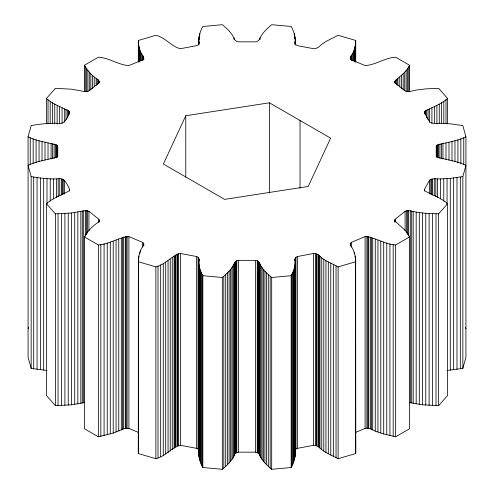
<?xml version="1.0" encoding="UTF-8"?>
<svg xmlns="http://www.w3.org/2000/svg" width="494" height="494" viewBox="0 0 494 494"><rect width="100%" height="100%" fill="white"/><g stroke="black" fill="none" stroke-linecap="round" stroke-linejoin="round"><path stroke-width="0.74" d="M57.767 155.987L57.088 157.006C47.554 159.933 37.241 160.877 28.078 165.348L31.165 176.586C39.557 178.112 48.085 179.075 56.625 178.908C64.239 176.957 66.863 183.286 69.666 189.511L69.531 190.591C62.102 195.118 53.093 197.594 46.43 203.707L55.39 213.853L71.519 212.994L83.69 210.79L87.358 210.765L88.92 211.358L98.886 219.274L99.35 220.324L98.213 222.319L94.231 225.128L90.816 228.333L87.839 231.785L84.4 236.916L98.349 244.968C109.125 244.456 118.517 237.12 128.903 236.607L142.636 242.369L143.661 243.276L143.606 245.382C139.858 249.921 138.419 255.941 138.314 261.727L155.869 266.896C165.329 264.803 171.708 255.318 180.477 253.49L196.587 256.522L198.057 257.213L199.138 259.22C197.946 264.932 200.212 270.718 202.843 275.701L202.843 467.515L222.312 469.3C227.259 465.132 232.415 460.501 234.675 454.27L234.675 262.456L236.78 260.752L238.522 260.344L255.478 260.344L257.257 260.752L259.344 262.468C261.598 268.699 266.766 273.299 271.688 277.486L291.176 275.714C293.813 270.724 296.085 264.926 294.881 259.208L295.968 257.201L297.413 256.522L313.56 253.49L315.413 253.558L318.352 254.805L321.748 257.862L325.96 260.715L338.131 266.896L355.729 261.727C355.581 255.954 354.179 249.896 350.394 245.382L350.376 243.276L351.382 242.363L365.097 236.607C375.489 237.108 384.869 244.468 395.651 244.968L409.6 236.916C406.463 229.815 399.245 225.882 394.65 220.324L395.114 219.274L405.099 211.346L406.679 210.765L410.31 210.79L416.183 212.105L425.766 213.309L438.647 213.853L447.57 203.707C440.92 197.575 431.929 195.099 424.47 190.591L424.377 189.511L429.607 180.199L430.805 179.353L434.282 178.729L440.562 178.939L450.318 178.371L462.853 176.599L465.922 165.348C456.777 160.865 446.453 159.951 436.949 157.006L436.233 155.987M202.843 467.515C200.416 463.026 198.532 458 198.829 452.819L198.829 261.005M295.19 45.022C295.764 38.581 294.486 32.061 291.176 26.472L271.688 24.7C266.766 28.887 261.598 33.493 259.344 39.724L257.257 41.44L255.478 41.842L238.522 41.842L236.78 41.44L234.675 39.73C232.415 33.499 227.259 28.868 222.312 24.7L202.843 26.485C199.656 31.993 198.199 38.39 198.786 44.744M198.73 450.04L198.057 449.027L196.587 448.336L180.477 445.304C171.708 447.132 165.329 456.617 155.869 458.704L138.314 453.541L138.542 258.208M295.19 41.169L294.881 42.978L295.542 44.448L297.413 45.664L313.56 48.696L315.413 48.634L318.352 47.381L321.748 44.324L325.96 41.471L338.131 35.296L355.729 40.459C355.581 46.232 354.179 52.29 350.394 56.804L350.376 58.916L351.382 59.83L365.097 65.585C375.489 65.078 384.869 57.718 395.651 57.218L409.6 65.27L409.6 91.464M259.344 262.468L259.344 454.276C261.598 460.507 266.766 465.113 271.688 469.3L291.176 467.528L293.627 462.205L295.079 456.512L295.307 258.226M409.6 65.27C406.463 72.371 399.245 76.304 394.65 81.862L395.114 82.912L405.099 90.84L406.679 91.421L410.31 91.396L416.183 90.081L425.766 88.877L438.647 88.333L447.57 98.479C440.92 104.617 431.929 107.087 424.47 111.595L424.377 112.675L429.607 121.987L430.805 122.833L434.282 123.457L440.562 123.247L450.318 123.815L462.853 125.587L465.922 136.844L465.922 357.156L462.853 368.413L447.051 370.463M46.986 370.463L31.165 368.401L28.078 357.156L28.078 136.844L31.165 125.6C39.557 124.074 48.085 123.111 56.625 123.284C64.239 125.229 66.863 118.9 69.666 112.675L69.531 111.595C62.102 107.068 53.093 104.598 46.43 98.479L55.39 88.333L71.519 89.192L83.69 91.396L87.358 91.421L88.92 90.828L98.886 82.912L99.35 81.862L98.213 79.867L94.231 77.058L90.816 73.859L87.839 70.401L84.4 65.27L98.349 57.218C109.125 57.73 118.517 65.066 128.903 65.585L142.636 59.817L143.661 58.916L143.606 56.804C139.858 52.265 138.419 46.245 138.314 40.459L155.869 35.296C165.329 37.383 171.708 46.868 180.477 48.696L196.587 45.664L198.057 44.973L199.138 42.966L198.786 39.353M28.078 328.652L28.467 327.25M202.843 275.701L222.312 277.486C227.259 273.318 232.415 268.687 234.675 262.456M185.769 115.744L163.36 164.033L224.591 199.385L308.231 186.442L330.64 138.153L269.409 102.801L185.769 115.744L185.769 177.371M295.307 450.04L295.968 449.015L297.413 448.336L313.56 445.304L315.413 445.366L318.352 446.619L321.748 449.676L325.96 452.529L338.131 458.704L355.729 453.541L355.668 260.202M465.922 136.844C456.777 141.321 446.453 142.241 436.949 145.18L436.233 146.199L436.233 156.215M409.156 402.554L422.5 404.796L438.647 405.667L447.57 395.521L447.57 203.707M234.675 454.27L236.78 452.56L238.522 452.158L255.478 452.158L257.257 452.56L259.344 454.276M355.495 432.448L365.097 428.415L366.912 428.15L370.389 428.817L375.255 431.114L383.715 433.973L395.651 436.782L409.6 428.73L409.6 236.916M84.4 236.916L84.4 428.73L98.349 436.782L113.219 433.077L123.648 428.817L126.106 428.249L128.903 428.415L138.518 432.454M46.43 203.707L46.43 395.521L55.39 405.667L71.519 404.808L84.857 402.548M28.078 136.844C37.241 141.309 47.554 142.253 57.088 145.18L57.767 146.199L57.767 156.215M465.539 327.25L465.922 328.652M355.729 453.541L355.495 258.208M295.233 454.659L295.19 261.017M463.761 137.709L463.761 164.675M462.853 176.599L462.853 368.413M460.859 138.802L460.859 163.452M460.322 177.031L460.322 368.845M457.926 139.833L457.926 162.94M456.981 177.556L456.981 369.37M454.968 140.759L454.968 161.557M453.659 178.001L453.659 369.815M451.998 141.605L451.998 160.865M450.318 178.371L450.318 370.185M449.003 142.371L449.003 160.093M447.57 98.479L447.57 123.901M447.051 178.649L447.051 204.071M446.008 99.695L446.008 123.574M445.989 143.044L445.989 159.216M443.803 101.258L443.803 123.599M443.785 178.84L443.785 201.182M442.957 143.587L442.957 158.994M441.587 102.74L441.587 123.537M441.432 143.803L441.432 158.438M440.562 178.939L440.562 198.971M439.907 143.97L439.907 158.605M439.265 104.166L439.265 123.426M438.647 213.853L438.647 405.667M438.419 144.489L438.419 157.586M437.665 144.791L437.665 157.889M437.394 178.914L437.394 197.402M436.949 145.18L436.949 157.506M436.894 105.518L436.894 124.006M436.004 213.822L436.004 405.636M435.832 178.84L435.832 196.556M434.454 106.766L434.454 123.71M434.282 178.729L434.282 195.673M432.583 178.97L432.583 195.149M432.546 213.723L432.546 405.537M431.929 107.939L431.929 123.346M431.713 179.118L431.713 194.525M430.805 179.353L430.805 193.988M429.607 180.199L429.607 194.068M429.36 108.995L429.36 122.092M429.125 213.556L429.125 405.364M428.026 109.477L428.026 119.492M426.655 109.909L426.655 117.615M425.766 213.309L425.766 405.123M425.513 110.681L425.513 114.534M424.976 111.082L424.976 114.163M424.47 111.595L424.47 113.132M424.377 189.511L424.377 191.054M422.5 212.988L422.5 404.796M419.295 212.587L419.295 404.395M416.183 212.105L416.183 403.919M413.194 211.512L413.194 403.326M411.724 211.179L411.724 402.993M410.31 210.79L410.31 402.604M408.748 66.696L408.748 91.347M408.575 210.722L408.575 236.144M407.686 210.697L407.686 234.582M407.494 68.58L407.494 91.693M406.679 210.765L406.679 233.106M406.161 70.401L406.161 91.97M405.099 211.346L405.099 230.605M404.728 72.161L404.728 90.649M403.184 73.859L403.184 90.032M401.542 75.496L401.542 88.593M399.788 77.045L399.788 87.061M397.892 78.521L397.892 85.45M396.886 79.207L396.886 84.604M395.824 79.867L395.824 83.721M395.651 244.968L395.651 436.782M395.151 80.818L395.151 83.128M395.114 219.274L395.114 222.356M394.842 81.282L394.842 82.825M394.65 220.324L394.65 221.862M393.181 244.481L393.181 436.288M389.914 243.752L389.914 435.566M386.765 242.986L386.765 434.794M383.715 242.159L383.715 433.973M380.781 241.27L380.781 433.077M377.941 240.319L377.941 432.133M375.255 239.306L375.255 431.114M372.704 238.213L372.704 430.021M371.525 237.62L371.525 429.434M370.389 237.009L370.389 428.817M368.746 236.614L368.746 428.428M367.913 236.447L367.913 428.261M366.912 236.336L366.912 428.15M365.097 236.607L365.097 428.415M355.729 40.459L355.729 62.028M355.495 43.978L355.495 61.701M355.186 45.942L355.186 62.12M355.186 256.244L355.186 257.782M354.76 47.887L354.76 61.75M354.223 49.783L354.223 61.336M354.223 252.409L354.223 253.947M353.525 51.629L353.525 60.873M352.673 53.414L352.673 60.348M351.672 55.155L351.672 60.546M351.382 242.363L351.382 246.981M351.073 55.989L351.073 59.842M350.394 56.804L350.394 59.119M350.376 243.276L350.376 245.586M350.283 57.81L350.283 59.348M350.258 243.851L350.283 245.919M338.131 266.896L338.131 458.704M336.044 265.982L336.044 457.79M333.32 264.716L333.32 456.53M330.77 263.426L330.77 455.24M328.3 262.086L328.3 453.9M325.96 260.715L325.96 452.529M323.798 259.313L323.798 451.121M321.748 257.862L321.748 449.676M319.933 256.367L319.933 448.182M319.105 255.596L319.105 447.41M318.352 254.805L318.352 446.619M317.018 254.144L317.018 445.959M316.321 253.836L316.321 445.65M315.413 253.558L315.413 445.366M313.56 253.49L313.56 445.304M300.025 120.48L300.025 188.27M297.413 256.522L297.413 448.336M295.968 257.201L295.968 449.015M295.542 257.738L295.542 449.552M295.233 39.341L295.233 44.732M295.079 37.488L295.079 39.032M295.079 42.083L295.079 43.626M295.079 264.698L295.079 456.512M294.881 259.208L294.881 260.752M294.745 35.605L294.745 38.686M294.745 266.581L294.745 458.395M294.245 33.709L294.245 35.253M294.245 268.477L294.245 460.291M293.627 270.397L293.627 462.205M292.856 272.311L292.856 464.125M291.948 274.244L291.948 466.052M291.176 275.714L291.176 467.528M271.688 277.486L271.688 469.3M270.181 276.239L270.181 468.053M269.409 102.801L269.409 192.932M268.304 274.553L268.304 466.367M266.525 272.861L266.525 464.675M264.908 271.163L264.908 462.977M263.438 269.446L263.438 461.26M262.104 267.717L262.104 459.531M260.968 265.97L260.968 457.777M260.017 37.97L260.017 39.514M260.017 264.216L260.017 456.03M259.634 263.345L259.634 455.159M258.436 261.61L258.436 453.418M257.911 261.172L257.911 452.986M257.257 260.752L257.257 452.56M255.478 260.344L255.478 452.158M238.522 260.344L238.522 452.158M236.78 260.752L236.78 452.56M236.089 261.172L236.089 452.986M235.582 261.598L235.582 453.412M234.366 263.345L234.366 455.159M234.002 37.958L234.002 39.501M234.002 264.228L234.002 456.042M233.057 265.982L233.057 457.79M231.914 267.705L231.914 459.519M230.581 269.434L230.581 461.248M229.111 271.15L229.111 462.964M227.493 272.873L227.493 464.681M225.715 274.565L225.715 466.379M223.819 276.239L223.819 468.053M222.312 277.486L222.312 469.3M202.071 274.256L202.071 466.064M201.182 272.311L201.182 464.125M200.41 270.397L200.41 462.205M199.755 33.709L199.755 36.019M199.755 268.477L199.755 460.291M199.292 35.605L199.292 39.458M199.292 266.581L199.292 458.395M199.138 259.22L199.138 260.764M198.965 37.488L198.965 39.032M198.94 42.076L198.94 43.614M198.965 264.698L198.965 456.512M198.829 41.181L198.829 45.034M198.73 258.226L198.786 454.647M198.477 257.726L198.477 449.54M198.057 257.213L198.057 449.027M196.587 256.522L196.587 448.336M180.477 253.49L180.477 445.304M178.587 253.558L178.587 445.366M177.717 253.836L177.717 445.65M177 254.157L177 445.971M175.666 254.818L175.666 446.632M174.932 255.596L174.932 447.41M174.104 256.367L174.104 448.182M172.252 257.862L172.252 449.676M170.239 259.313L170.239 451.121M168.059 260.727L168.059 452.541M165.718 262.098L165.718 453.912M163.267 263.426L163.267 455.24M160.68 264.716L160.68 456.53M157.994 265.982L157.994 457.79M155.869 266.896L155.869 458.704M143.742 57.823L143.779 59.873M143.779 243.851L143.742 245.907M143.661 243.276L143.661 245.586M143.606 56.804L143.606 59.885M142.945 56.001L142.945 59.854M142.636 242.369L142.636 246.994M142.365 55.155L142.365 60.546M141.346 53.426L141.346 60.361M140.494 51.623L140.494 60.867M140.494 250.569L140.494 252.107M139.796 49.77L139.796 61.324M139.796 252.415L139.796 253.959M139.24 47.887L139.24 61.75M138.833 45.954L138.833 62.133M138.833 256.232L138.833 257.775M138.542 43.978L138.542 61.701M138.314 40.459L138.314 62.028M138.369 260.202L138.314 453.541M128.903 236.607L128.903 428.415M127.088 236.336L127.088 428.15M126.106 236.441L126.106 428.249M125.272 236.626L125.272 428.44M123.648 237.009L123.648 428.817M122.512 237.62L122.512 429.434M121.314 238.201L121.314 430.015M118.764 239.294L118.764 431.108M116.059 240.319L116.059 432.133M113.219 241.27L113.219 433.077M110.285 242.159L110.285 433.973M107.235 242.986L107.235 434.794M104.086 243.752L104.086 435.566M100.838 244.468L100.838 436.282M99.35 220.324L99.35 221.862M99.177 81.294L99.177 82.838M98.868 80.806L98.868 83.115M98.886 219.274L98.886 222.356M98.349 244.968L98.349 436.782M98.213 79.867L98.213 83.721M97.151 79.207L97.151 84.604M96.126 78.527L96.126 85.462M94.231 77.058L94.231 87.074M92.458 75.496L92.458 88.593M90.816 73.859L90.816 90.032M89.272 72.161L89.272 90.649M88.92 211.358L88.92 230.618M87.839 70.401L87.839 91.97M87.358 210.765L87.358 233.106M86.506 68.58L86.506 91.693M86.351 210.697L86.351 234.582M85.443 210.71L85.443 236.132M85.271 66.709L85.271 91.359M84.4 65.27L84.4 91.464M83.69 210.79L83.69 402.604M82.294 211.166L82.294 402.981M80.849 211.512L80.849 403.326M77.836 212.093L77.836 403.907M74.724 212.593L74.724 404.407M71.519 212.994L71.519 404.808M69.666 189.511L69.666 191.054M69.531 111.595L69.531 113.132M69.067 111.082L69.067 114.163M68.505 110.668L68.505 115.293M68.234 213.309L68.234 405.123M67.363 109.896L67.363 117.603M66.011 109.477L66.011 119.492M64.893 213.544L64.893 405.358M64.683 108.995L64.683 122.092M64.393 180.199L64.393 194.068M63.213 179.365L63.213 194M62.306 179.106L62.306 194.513M62.071 107.939L62.071 123.346M61.454 178.97L61.454 195.149M61.491 213.723L61.491 405.537M59.737 178.742L59.737 195.686M59.583 106.766L59.583 123.71M58.193 178.853L58.193 196.569M58.039 213.822L58.039 405.636M57.131 105.506L57.131 123.994M57.088 145.18L57.088 157.506M56.625 178.908L56.625 197.396M56.335 144.791L56.335 157.889M55.6 144.501L55.6 157.598M55.39 213.853L55.39 405.667M54.754 104.154L54.754 123.414M54.118 143.976L54.118 158.617M53.457 178.927L53.457 198.959M52.568 143.803L52.568 158.438M52.457 102.74L52.457 123.537M51.061 143.575L51.061 158.982M50.197 101.258L50.197 123.599M50.252 178.84L50.252 201.182M48.029 99.695L48.029 123.574M48.029 143.032L48.029 159.21M46.986 178.649L46.986 204.071M46.43 98.479L46.43 123.901M45.016 142.383L45.016 160.099M43.682 178.371L43.682 370.185M42.021 141.617L42.021 160.871M40.385 178.001L40.385 369.815M39.051 140.765L39.051 161.569M37.062 177.556L37.062 369.37M36.093 139.821L36.093 162.927M33.697 177.043L33.697 368.857M33.16 138.795L33.16 163.446M31.165 176.586L31.165 368.401M30.239 137.709L30.239 164.675"/></g></svg>
